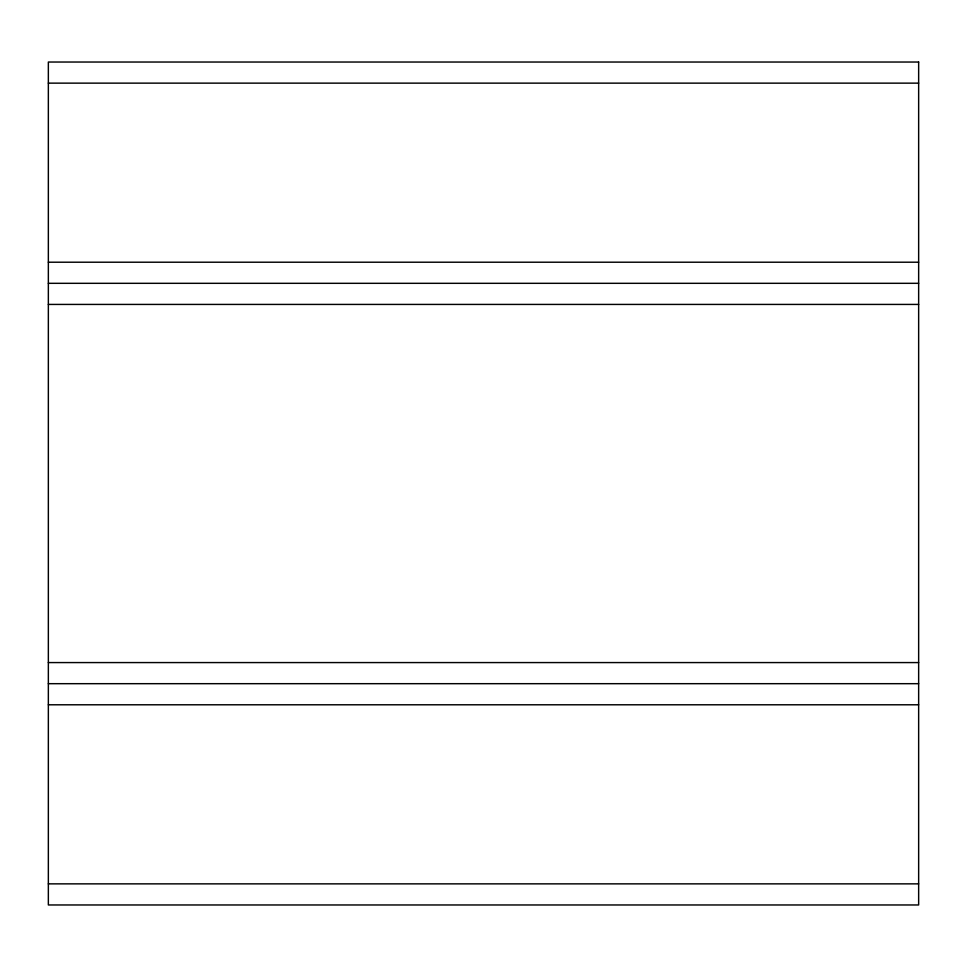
<?xml version="1.0" encoding="UTF-8"?>
<svg xmlns="http://www.w3.org/2000/svg" width="967" height="967" viewBox="0 0 967 967"><rect width="100%" height="100%" fill="white"/><g stroke="black" fill="none" stroke-linecap="round" stroke-linejoin="round"><path stroke-width="1.45" d="M48.35 83.138L918.65 83.138M48.35 262.214L918.65 262.214M48.35 283.319L918.65 283.319M48.35 304.424L918.65 304.424M48.35 662.576L918.65 662.576M48.35 683.681L918.65 683.681M48.35 704.786L918.65 704.786M48.35 883.862L918.65 883.862M918.65 62.033L48.35 62.033L48.35 904.967L918.65 904.967L918.65 62.033"/></g></svg>
